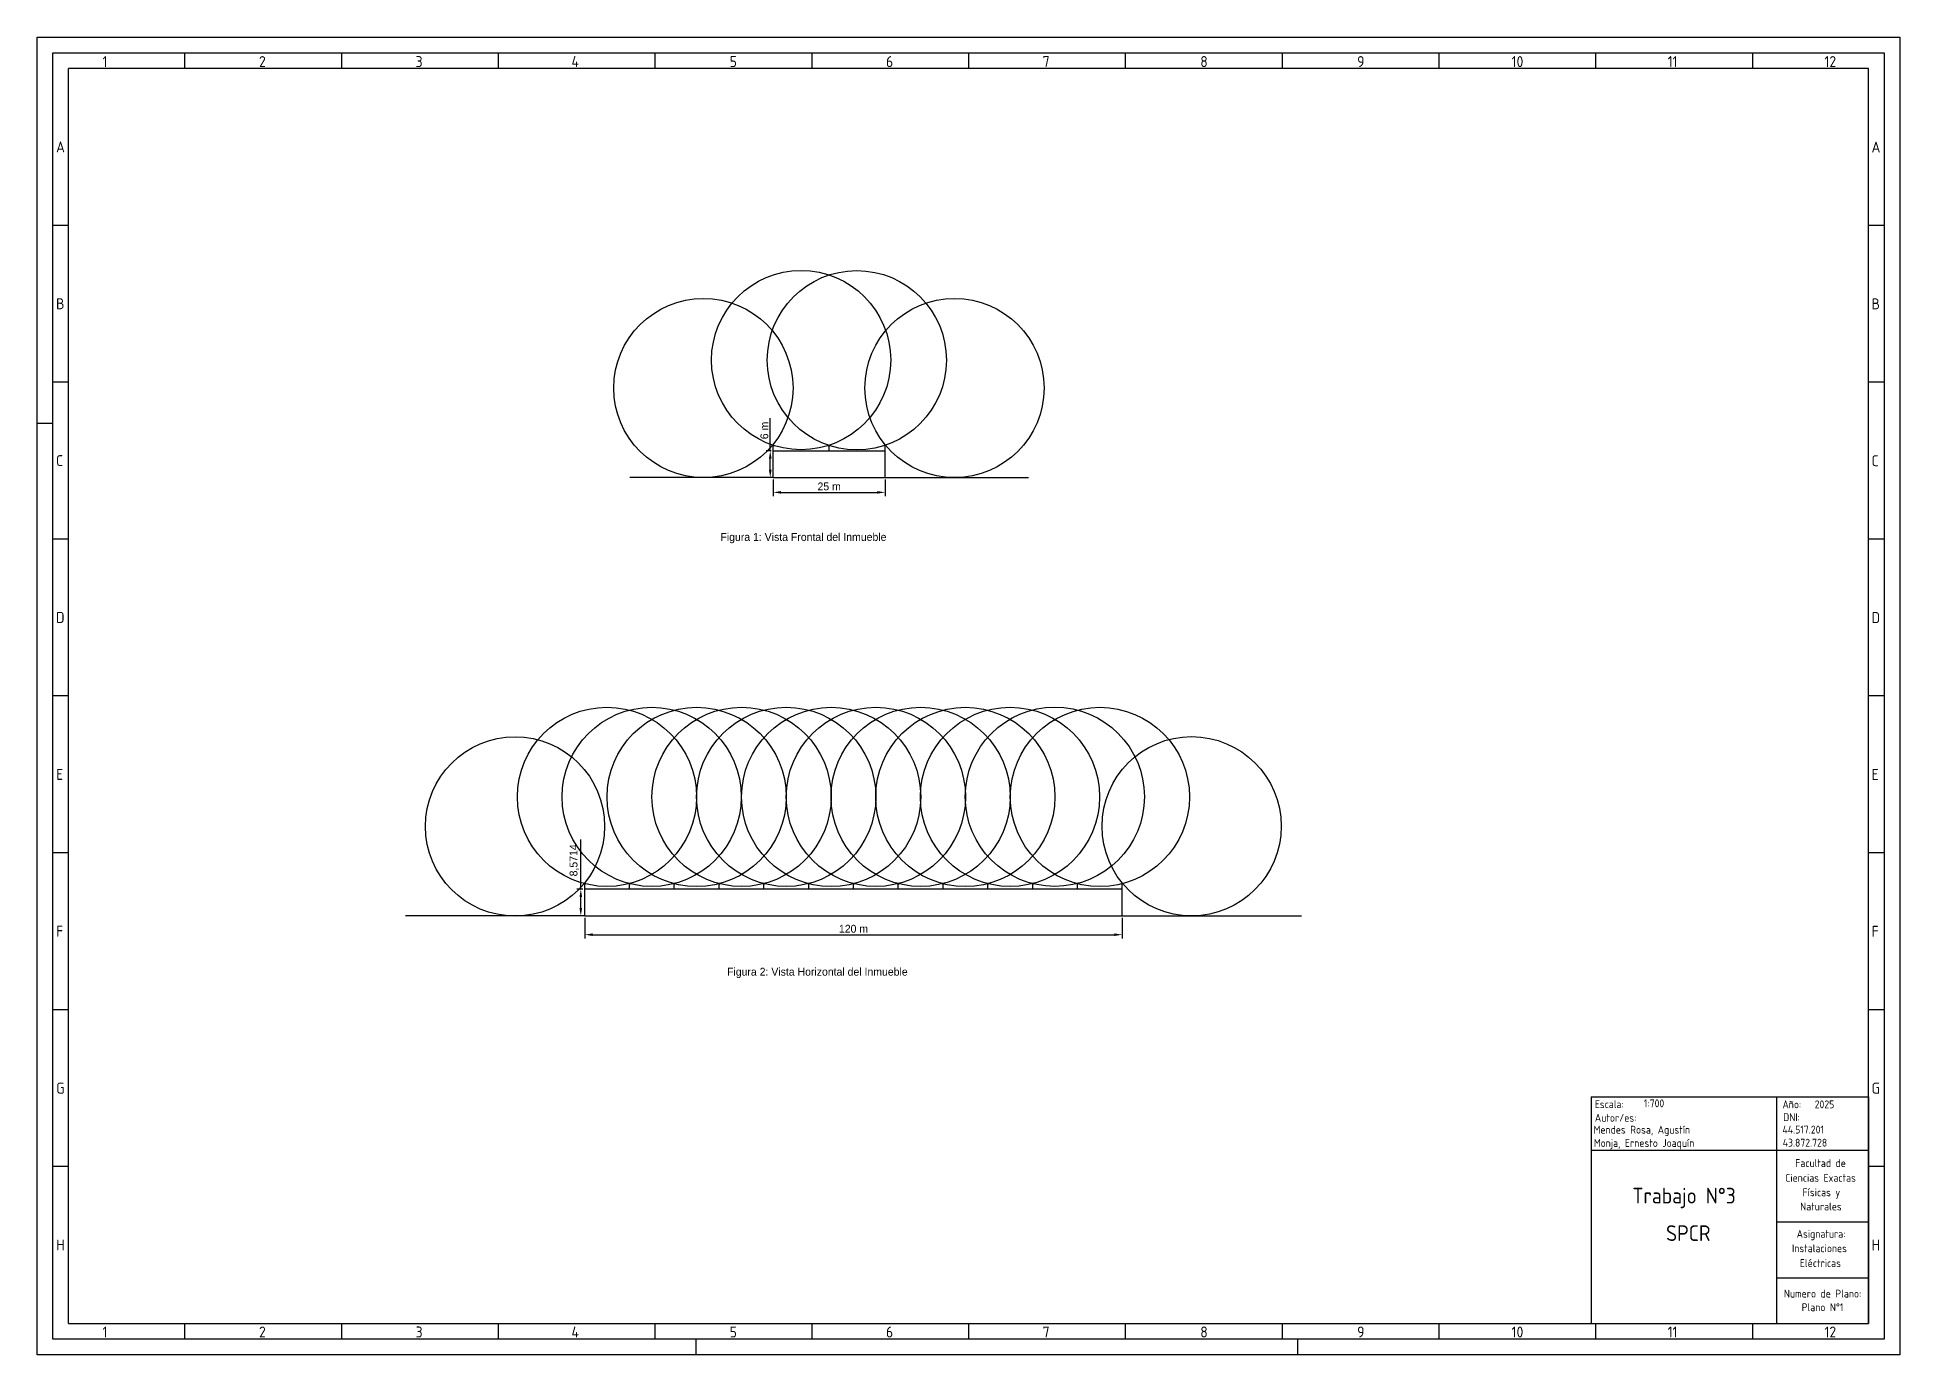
# Model space of a CAD drawing. Header units: millimetres. Extents: x -62500 to -61906, y -17440 to -17020.
import ezdxf
from ezdxf.enums import TextEntityAlignment as Align

# ---------------------------------------------------------------- set-up
doc = ezdxf.new("R2010")
doc.units = ezdxf.units.MM
doc.header["$LTSCALE"] = 10
for name, color, linetype in [('025', 1, 'Continuous'), ('035', 5, 'Continuous'), ('05', 6, 'Continuous'), ('07', 7, 'Continuous')]:
    doc.layers.add(name, color=color, linetype=linetype)
doc.styles.add('ISO Proportional', font='isocp.shx')
doc.styles.add('WD', font='romans.shx')
doc.dimstyles.get("Standard").update_dxf_attribs({"dimtxt": 0.18, "dimasz": 0.18, "dimexe": 0.18, "dimexo": 0.0625, "dimgap": 0.09, "dimtad": 0, "dimtih": 1, "dimtoh": 1, "dimzin": 0, "dimdsep": 46, "dimtxsty": 'WD', "dimcen": 0.09, "dimadec": 0, "dimazin": 0, "dimtfac": 1, "dimtofl": 0, "dimtmove": 2, "dimatfit": 3, "dimfxl": 1, "dimtolj": 1, "dimtzin": 0, "dimarcsym": 0})

# ---------------------------------------------------------------- blocks, each defined once
blk = doc.blocks.new('DIN_border_a2')
at = {"layer": '035'}
for p, q in [((10, 10), (10, 410)), ((584, 410), (10, 410)), ((47, 415), (47, 410)), ((97, 415), (97, 410)), ((147, 415), (147, 410)), ((197, 415), (197, 410)), ((247, 415), (247, 410)), ((297, 415), (297, 410)), ((347, 415), (347, 410)), ((397, 415), (397, 410)), ((447, 415), (447, 410)), ((497, 415), (497, 410)), ((547, 415), (547, 410)), ((584, 10), (584, 410)), ((9.98, 360.04), (5, 360.04)), ((588.98, 360), (584, 360)), ((9.98, 310.04), (5, 310.04)), ((588.98, 310), (584, 310)), ((0, 297), (5, 297)), ((9.98, 260.04), (5, 260.04)), ((588.98, 260), (584, 260)), ((9.98, 210.04), (5, 210.04)), ((588.98, 210), (584, 210)), ((10, 160), (5.02, 160)), ((589, 159.96), (584.02, 159.96)), ((10, 110), (5.02, 110)), ((589, 109.96), (584.02, 109.96)), ((10, 60), (5.02, 60)), ((589, 59.96), (584.02, 59.96)), ((10, 10), (584, 10)), ((47, 10), (47, 5)), ((97, 10), (97, 5)), ((147, 10), (147, 5)), ((197, 10), (197, 5)), ((247, 10), (247, 5)), ((297, 10), (297, 5)), ((347, 10), (347, 5)), ((397, 10), (397, 5)), ((447, 10), (447, 5)), ((497, 10), (497, 5)), ((547, 10), (547, 5)), ((210, 5), (210, 0)), ((402, 0), (402, 5))]:
    blk.add_line(p, q, dxfattribs=at)
blk.add_lwpolyline([(0, 420), (594, 420), (594, 0), (0, 0)], close=True, dxfattribs=at)
at = {"layer": '07'}
blk.add_lwpolyline([(5, 415), (589, 415), (589, 5), (5, 5)], close=True, dxfattribs=at)
at = {"layer": '035', "style": 'ISO Proportional'}
for s, p in [('1', (20.81, 410.5)), ('2', (70.73, 410.5)), ('3', (120.68, 410.5)), ('4', (170.38, 410.5)), ('5', (220.84, 410.5)), ('6', (270.69, 410.5)), ('7', (320.67, 410.5)), ('8', (370.92, 410.5)), ('9', (420.96, 410.5)), ('10', (470.22, 410.5)), ('11', (519.99, 410.5)), ('12', (569.99, 410.5)), ('A', (6, 383.29)), ('A', (585, 383.25)), ('B', (6, 333.29)), ('B', (585, 333.25)), ('C', (6, 283.29)), ('C', (585, 283.25)), ('D', (6, 233.29)), ('D', (585, 233.25)), ('E', (6.02, 183.25)), ('E', (585.02, 183.22)), ('F', (6.02, 133.25)), ('F', (585.02, 133.22)), ('G', (6.02, 83.25)), ('G', (585.02, 83.22)), ('H', (6.02, 33.25)), ('H', (585.02, 33.22)), ('1', (20.81, 5.5)), ('2', (70.73, 5.5)), ('3', (120.68, 5.5)), ('4', (170.38, 5.5)), ('5', (220.84, 5.5)), ('6', (270.69, 5.5)), ('7', (320.67, 5.5)), ('8', (370.92, 5.5)), ('9', (420.96, 5.5)), ('10', (470.22, 5.5)), ('11', (519.99, 5.5)), ('12', (569.99, 5.5))]:
    blk.add_text(s, height=3.5, dxfattribs=at).set_placement(p)
blk = doc.blocks.new('*D48')
at = {"color": 0, "lineweight": -2, "transparency": 16777216}
for p, q in [((-62265.29, -17161.02), (-62265.29, -17166.35)), ((-62262.79, -17165.1), (-62232.08, -17165.1)), ((-62229.58, -17161.02), (-62229.58, -17166.35))]:
    blk.add_line(p, q, dxfattribs=at)
at = {"color": 0, "transparency": 16777216}
for points in [[(-62262.79, -17164.68), (-62262.79, -17165.52), (-62265.29, -17165.1)], [(-62232.08, -17164.68), (-62232.08, -17165.52), (-62229.58, -17165.1)]]:
    blk.add_solid(points, dxfattribs=at)
at = {"layer": 'Defpoints', "color": 0, "transparency": 16777216}
for p in [(-62265.29, -17160.4), (-62229.58, -17160.4), (-62229.58, -17165.1)]:
    blk.add_point(p, dxfattribs=at)
at = {"color": 0, "transparency": 16777216, "insert": (-62247.43, -17163.22), "char_height": 2.5, "attachment_point": 5, "style": 'WD'}
blk.add_mtext('\\A1;{\\Ftxt|c0;\\C1;25 m}', dxfattribs=at)
blk = doc.blocks.new('*D49')
at = {"color": 0, "lineweight": -2, "transparency": 16777216}
for p, q in [((-62266.22, -17151.83), (-62266.22, -17141.41)), ((-62265.91, -17151.83), (-62267.47, -17151.83)), ((-62266.22, -17157.9), (-62266.22, -17154.33)), ((-62265.91, -17160.4), (-62267.47, -17160.4))]:
    blk.add_line(p, q, dxfattribs=at)
at = {"color": 0, "transparency": 16777216}
for points in [[(-62266.64, -17154.33), (-62265.8, -17154.33), (-62266.22, -17151.83)], [(-62266.64, -17157.9), (-62265.8, -17157.9), (-62266.22, -17160.4)]]:
    blk.add_solid(points, dxfattribs=at)
at = {"layer": 'Defpoints', "color": 0, "transparency": 16777216}
for p in [(-62266.22, -17151.83), (-62265.29, -17151.83), (-62265.29, -17160.4)]:
    blk.add_point(p, dxfattribs=at)
at = {"color": 0, "transparency": 16777216, "insert": (-62268.09, -17145.37), "char_height": 2.5, "attachment_point": 5, "rotation": 90}
blk.add_mtext('\\A1;{\\C1;6 m}', dxfattribs=at)
blk = doc.blocks.new('*D46')
at = {"color": 0, "lineweight": -2, "transparency": 16777216}
for p, q in [((-62325.39, -17300.76), (-62325.39, -17307.36)), ((-62153.96, -17300.76), (-62153.96, -17307.36)), ((-62322.89, -17306.11), (-62156.46, -17306.11))]:
    blk.add_line(p, q, dxfattribs=at)
at = {"color": 0, "transparency": 16777216}
for points in [[(-62322.89, -17305.69), (-62322.89, -17306.53), (-62325.39, -17306.11)], [(-62156.46, -17305.69), (-62156.46, -17306.53), (-62153.96, -17306.11)]]:
    blk.add_solid(points, dxfattribs=at)
at = {"layer": 'Defpoints', "color": 0, "transparency": 16777216}
for p in [(-62325.39, -17300.14), (-62153.96, -17300.14), (-62153.96, -17306.11)]:
    blk.add_point(p, dxfattribs=at)
at = {"color": 0, "transparency": 16777216, "insert": (-62239.67, -17304.23), "char_height": 2.5, "attachment_point": 5}
blk.add_mtext('\\A1;{\\C1;120 m}', dxfattribs=at)
blk = doc.blocks.new('*D47')
at = {"color": 0, "lineweight": -2, "transparency": 16777216}
for p, q in [((-62326.64, -17291.57), (-62326.64, -17275.73)), ((-62326.01, -17291.57), (-62327.89, -17291.57)), ((-62326.64, -17297.64), (-62326.64, -17294.07)), ((-62326.01, -17300.14), (-62327.89, -17300.14))]:
    blk.add_line(p, q, dxfattribs=at)
at = {"color": 0, "transparency": 16777216}
for points in [[(-62327.06, -17294.07), (-62326.23, -17294.07), (-62326.64, -17291.57)], [(-62327.06, -17297.64), (-62326.23, -17297.64), (-62326.64, -17300.14)]]:
    blk.add_solid(points, dxfattribs=at)
at = {"layer": 'Defpoints', "color": 0, "transparency": 16777216}
for p in [(-62326.64, -17291.57), (-62325.39, -17291.57), (-62325.39, -17300.14)]:
    blk.add_point(p, dxfattribs=at)
at = {"color": 0, "transparency": 16777216, "insert": (-62328.73, -17282.4), "char_height": 2.5, "attachment_point": 5, "rotation": 90}
blk.add_mtext('\\A1;8,5714', dxfattribs=at)
blk = doc.blocks.new('DIN_tblock_a2')
at = {"layer": '035'}
for p, q in [((-29.36, 19.6), (-0.05, 19.6)), ((-29.19, 1.74), (0.09, 1.74))]:
    blk.add_line(p, q, dxfattribs=at)
at = {"layer": '07'}
for p, q in [((-88.4, 59.5), (-88.4, -12.8)), ((-88.4, 59.5), (0, 59.5)), ((-29.29, 59.5), (-29.29, -12.75)), ((0, 59.5), (0, -12.79)), ((-88.4, 42.46), (0, 42.46)), ((-88.4, -12.8), (0, -12.8))]:
    blk.add_line(p, q, dxfattribs=at)
at = {"layer": '025', "style": 'ISO Proportional'}
for s, p in [('Autor/es:', (-87.24, 51.54)), ('Escala:', (-87.27, 55.86)), ('Año:   2025', (-27.41, 55.82)), ('DNI:', (-27.17, 51.71)), ('Facultad de', (-23.32, 37.11)), ('Ciencias Exactas', (-26.49, 32.39)), ('Físicas y', (-20.98, 27.76)), ('Naturales', (-21.76, 23.26)), ('Instalaciones', (-24.37, 9.93)), ('Asignatura:', (-22.87, 14.52)), ('Eléctricas', (-21.85, 5.22)), ('Numero de Plano:', (-26.95, -4.52)), ('Plano N°1', (-21.27, -8.87))]:
    blk.add_text(s, height=2.5, dxfattribs=at).set_placement(p)
at = {"layer": '05', "style": 'ISO Proportional'}
blk.add_attdef('NUMERODELTP', text='', height=5, dxfattribs=at).set_placement((-58.83, 23.9), align=Align.MIDDLE)
at = {"layer": '05', "lineweight": 30, "flags": 104}
blk.add_attdef('NOMBREDELTP', text='', height=5, dxfattribs=at).set_placement((-59.58, 16.4), align=Align.TOP_CENTER)
at = {"layer": '05', "style": 'ISO Proportional', "flags": 1}
blk.add_attdef('NOMBREDELTP2', text='', height=5, dxfattribs=at).set_placement((-58.83, 3.9), align=Align.MIDDLE)

msp = doc.modelspace()

# ---------------------------------------------------------------- linework, layer by layer
at = {"color": 3}
for p, q in [((-62265.28775, -17150.39964), (-62265.48978, -17150.19761)), ((-62265.48978, -17150.19761), (-62265.28775, -17150.39964)), ((-62265.28775, -17150.39964), (-62265.28775, -17150.11393)), ((-62265.28775, -17150.39964), (-62265.08572, -17150.19761)), ((-62265.08572, -17150.19761), (-62265.28775, -17150.39964)), ((-62265.28775, -17151.82821), (-62265.28775, -17150.39964)), ((-62247.43061, -17150.39964), (-62247.63264, -17150.19761)), ((-62247.63264, -17150.19761), (-62247.43061, -17150.39964)), ((-62247.43061, -17150.39964), (-62247.43061, -17150.11393)), ((-62247.43061, -17150.39964), (-62247.22858, -17150.19761)), ((-62247.22858, -17150.19761), (-62247.43061, -17150.39964)), ((-62247.43061, -17151.82821), (-62247.43061, -17150.39964)), ((-62229.5755, -17150.39964), (-62229.77753, -17150.19761)), ((-62229.77753, -17150.19761), (-62229.5755, -17150.39964)), ((-62229.5755, -17150.39964), (-62229.5755, -17150.11393)), ((-62229.5755, -17150.39964), (-62229.37347, -17150.19761)), ((-62229.37347, -17150.19761), (-62229.5755, -17150.39964)), ((-62229.5755, -17151.82821), (-62229.5755, -17150.39964)), ((-62325.38485, -17290.13817), (-62325.58688, -17289.93614)), ((-62325.58688, -17289.93614), (-62325.38485, -17290.13817)), ((-62325.38485, -17290.13817), (-62325.38485, -17289.85245)), ((-62325.38485, -17290.13817), (-62325.18282, -17289.93614)), ((-62325.18282, -17289.93614), (-62325.38485, -17290.13817)), ((-62325.38485, -17291.56674), (-62325.38485, -17290.13817)), ((-62311.09914, -17290.13817), (-62311.30117, -17289.93614)), ((-62311.30117, -17289.93614), (-62311.09914, -17290.13817)), ((-62311.09914, -17290.13817), (-62311.09914, -17289.85245)), ((-62311.09914, -17290.13817), (-62310.89711, -17289.93614)), ((-62310.89711, -17289.93614), (-62311.09914, -17290.13817)), ((-62311.09914, -17291.56674), (-62311.09914, -17290.13817)), ((-62296.81342, -17290.13817), (-62297.01546, -17289.93614)), ((-62297.01546, -17289.93614), (-62296.81342, -17290.13817)), ((-62296.81342, -17290.13817), (-62296.81342, -17289.85245)), ((-62296.81342, -17290.13817), (-62296.61139, -17289.93614)), ((-62296.61139, -17289.93614), (-62296.81342, -17290.13817)), ((-62296.81342, -17291.56674), (-62296.81342, -17290.13817)), ((-62282.52771, -17290.13817), (-62282.72974, -17289.93614)), ((-62282.72974, -17289.93614), (-62282.52771, -17290.13817)), ((-62282.52771, -17290.13817), (-62282.52771, -17289.85245)), ((-62282.52771, -17290.13817), (-62282.32568, -17289.93614)), ((-62282.32568, -17289.93614), (-62282.52771, -17290.13817)), ((-62282.52771, -17291.56674), (-62282.52771, -17290.13817)), ((-62268.242, -17290.13817), (-62268.44403, -17289.93614)), ((-62268.44403, -17289.93614), (-62268.242, -17290.13817)), ((-62268.242, -17290.13817), (-62268.242, -17289.85245)), ((-62268.242, -17290.13817), (-62268.03997, -17289.93614)), ((-62268.03997, -17289.93614), (-62268.242, -17290.13817)), ((-62268.242, -17291.56674), (-62268.242, -17290.13817)), ((-62253.95628, -17290.13817), (-62254.15831, -17289.93614)), ((-62254.15831, -17289.93614), (-62253.95628, -17290.13817)), ((-62253.95628, -17290.13817), (-62253.95628, -17289.85245)), ((-62253.95628, -17290.13817), (-62253.75425, -17289.93614)), ((-62253.75425, -17289.93614), (-62253.95628, -17290.13817)), ((-62253.95628, -17291.56674), (-62253.95628, -17290.13817)), ((-62239.67057, -17290.13817), (-62239.8726, -17289.93614)), ((-62239.8726, -17289.93614), (-62239.67057, -17290.13817)), ((-62239.67057, -17290.13817), (-62239.67057, -17289.85245)), ((-62239.67057, -17290.13817), (-62239.46854, -17289.93614)), ((-62239.46854, -17289.93614), (-62239.67057, -17290.13817)), ((-62239.67057, -17291.56674), (-62239.67057, -17290.13817)), ((-62225.38485, -17290.13817), (-62225.58688, -17289.93614)), ((-62225.58688, -17289.93614), (-62225.38485, -17290.13817)), ((-62225.38485, -17290.13817), (-62225.38485, -17289.85245)), ((-62225.38485, -17290.13817), (-62225.18282, -17289.93614)), ((-62225.18282, -17289.93614), (-62225.38485, -17290.13817)), ((-62225.38485, -17291.56674), (-62225.38485, -17290.13817)), ((-62211.09914, -17290.13817), (-62211.30117, -17289.93614)), ((-62211.30117, -17289.93614), (-62211.09914, -17290.13817)), ((-62211.09914, -17290.13817), (-62211.09914, -17289.85245)), ((-62211.09914, -17290.13817), (-62210.89711, -17289.93614)), ((-62210.89711, -17289.93614), (-62211.09914, -17290.13817)), ((-62211.09914, -17291.56674), (-62211.09914, -17290.13817)), ((-62196.81342, -17290.13817), (-62197.01546, -17289.93614)), ((-62197.01546, -17289.93614), (-62196.81342, -17290.13817)), ((-62196.81342, -17290.13817), (-62196.81342, -17289.85245)), ((-62196.81342, -17290.13817), (-62196.61139, -17289.93614)), ((-62196.61139, -17289.93614), (-62196.81342, -17290.13817)), ((-62196.81342, -17291.56674), (-62196.81342, -17290.13817)), ((-62182.52771, -17290.13817), (-62182.72974, -17289.93614)), ((-62182.72974, -17289.93614), (-62182.52771, -17290.13817)), ((-62182.52771, -17290.13817), (-62182.52771, -17289.85245)), ((-62182.52771, -17290.13817), (-62182.32568, -17289.93614)), ((-62182.32568, -17289.93614), (-62182.52771, -17290.13817)), ((-62182.52771, -17291.56674), (-62182.52771, -17290.13817)), ((-62168.242, -17290.12388), (-62168.44403, -17289.92185)), ((-62168.44403, -17289.92185), (-62168.242, -17290.12388)), ((-62168.242, -17290.12388), (-62168.242, -17289.83817)), ((-62168.242, -17290.12388), (-62168.03997, -17289.92185)), ((-62168.03997, -17289.92185), (-62168.242, -17290.12388)), ((-62168.242, -17291.55245), (-62168.242, -17290.12388)), ((-62153.95628, -17290.13817), (-62154.15831, -17289.93614)), ((-62154.15831, -17289.93614), (-62153.95628, -17290.13817)), ((-62153.95628, -17290.13817), (-62153.95628, -17289.85245)), ((-62153.95628, -17290.13817), (-62153.75425, -17289.93614)), ((-62153.75425, -17289.93614), (-62153.95628, -17290.13817)), ((-62153.95628, -17291.56674), (-62153.95628, -17290.13817))]:
    msp.add_line(p, q, dxfattribs=at)
at = {"color": 240, "true_color": 0xed1f24}
for p, q in [((-62265.28978, -17160.39964), (-62265.28978, -17151.82821)), ((-62265.28978, -17151.82821), (-62229.5755, -17151.82821)), ((-62229.5755, -17160.39964), (-62229.5755, -17151.82821)), ((-62265.28978, -17160.39964), (-62229.5755, -17160.39964)), ((-62325.38688, -17300.13817), (-62325.38688, -17291.56674))]:
    msp.add_line(p, q, dxfattribs=at)
at = {"color": 7, "true_color": 0xffffff}
for p, q in [((-62265.28978, -17160.39964), (-62311.00407, -17160.39964)), ((-62229.5755, -17160.39964), (-62183.86121, -17160.39964)), ((-62325.38688, -17300.13817), (-62382.52974, -17300.13817)), ((-62153.95831, -17300.13817), (-62096.81546, -17300.13817))]:
    msp.add_line(p, q, dxfattribs=at)
at = {"color": 1}
for p, q in [((-62153.95831, -17291.56674), (-62325.38688, -17291.56674)), ((-62153.95831, -17300.13817), (-62153.95831, -17291.56674)), ((-62325.38688, -17300.13817), (-62153.95831, -17300.13817))]:
    msp.add_line(p, q, dxfattribs=at)
for centre in [(-62256.3755, -17122.9425), (-62238.61835, -17122.97107), (-62287.53264, -17131.82821), (-62207.44693, -17131.82821), (-62318.30117, -17262.16674), (-62304.01546, -17262.16674), (-62289.68688, -17262.19531), (-62275.3726, -17262.16674), (-62261.12974, -17262.16674), (-62246.80117, -17262.19531), (-62232.52974, -17262.16674), (-62218.2726, -17262.16674), (-62204.00117, -17262.19531), (-62189.74403, -17262.16674), (-62175.4726, -17262.13817), (-62161.08688, -17262.19531), (-62347.60117, -17271.59531), (-62131.84403, -17271.53817)]:
    msp.add_circle(centre, 28.57143)

# ---------------------------------------------------------------- block references
msp.add_blockref('DIN_border_a2', (-62499.99313, -17440.01602))
ref = msp.add_blockref('DIN_tblock_a2', (-61915.99248, -17417.26395))
ref.add_attrib('MAßSTAB', '1:700', (-61987.60086, -17361.12181), dxfattribs={"layer": '025', "height": 2.5, "style": 'ISO Proportional'})
ref.add_attrib('BENENNUNG', 'Trabajo N°3', dxfattribs={"layer": '05', "height": 5, "style": 'ISO Proportional'}).set_placement((-61974.78128, -17390.04945), align=Align.MIDDLE)
ref.add_attrib('NAME', 'Mendes Rosa, Agustín', (-62003.65119, -17369.52783), dxfattribs={"layer": '025', "height": 2.5, "style": 'ISO Proportional'})
ref.add_attrib('NAME', 'Monja, Ernesto Joaquín', (-62003.56272, -17373.76878), dxfattribs={"layer": '025', "height": 2.5, "style": 'ISO Proportional'})
ref.add_attrib('BEARBEIT.', '43.872.728', (-61943.3239, -17373.66607), dxfattribs={"layer": '025', "height": 2.5, "style": 'ISO Proportional'})
ref.add_attrib('GEPRÜFT', '44.517.201', (-61943.37788, -17369.49678), dxfattribs={"layer": '025', "height": 2.5, "style": 'ISO Proportional'})
ref.add_attrib('ZEICHNUNGSNUMMER', 'SPCR', dxfattribs={"layer": '05', "height": 5, "style": 'ISO Proportional'}).set_placement((-61973.43885, -17401.24486), align=Align.MIDDLE)

# ---------------------------------------------------------------- texts
at = {"color": 252, "true_color": 0x939598, "insert": (-62282.11296, -17178.06552), "char_height": 2.5, "attachment_point": 1}
msp.add_mtext('{\\C256;\\c16777215;Figura 1: Vista Frontal del Inmueble}', dxfattribs=at)
at = {"color": 252, "true_color": 0x939598, "insert": (-62280, -17316.66667), "char_height": 2.5, "width": 89.4861893, "attachment_point": 1}
msp.add_mtext('{\\C256;\\c16777215;Figura 2: Vista Horizontal del Inmueble}', dxfattribs=at)

# ---------------------------------------------------------------- dimensions: what is measured, and where the dimension line sits
at = {"color": 252, "true_color": 0x939598}
dim = msp.add_linear_dim(base=(-62266.21835, -17151.82821), p1=(-62265.28978, -17160.39964), p2=(-62265.28978, -17151.82821), angle=90, text='{\\C1;6 m}', dimstyle='Standard', override={"dimtxt": 2.5, "dimasz": 2.5, "dimexe": 1.25, "dimexo": 0.625, "dimgap": 0.625, "dimtad": 1, "dimtoh": 0, "dimdec": 4, "dimzin": 8, "dimlunit": 6, "dimtxsty": 'Standard', "dimcen": 2.5, "dimtdec": 4, "dimtofl": 1, "dimtmove": 0, "dimtvp": 1}, dxfattribs=at)
dim.commit()
dim.dimension.update_dxf_attribs({"geometry": '*D49', "text_midpoint": (-62268.09335, -17145.36988)})
for base, p1, p2, text, override, picture, middle in [((-62229.5755, -17165.09964), (-62265.28978, -17160.39964), (-62229.5755, -17160.39964), '{\\Ftxt|c0;\\C1;25 m}', {"dimtxt": 2.5, "dimasz": 2.5, "dimexe": 1.25, "dimexo": 0.625, "dimgap": 0.625, "dimtad": 1, "dimtoh": 0, "dimdec": 4, "dimzin": 8, "dimlunit": 6, "dimtxsty": 'WD', "dimcen": 2.5, "dimtdec": 4, "dimtofl": 1, "dimtmove": 0, "dimtvp": 1}, '*D48', (-62247.43264, -17163.22464)), ((-62153.95831, -17306.1096), (-62325.38688, -17300.13817), (-62153.95831, -17300.13817), '{\\C1;120 m}', {"dimtxt": 2.5, "dimasz": 2.5, "dimexe": 1.25, "dimexo": 0.625, "dimgap": 0.625, "dimtad": 1, "dimtoh": 0, "dimdec": 4, "dimzin": 8, "dimlunit": 6, "dimtxsty": 'Standard', "dimcen": 2.5, "dimtdec": 4, "dimtofl": 1, "dimtmove": 0, "dimtvp": 1}, '*D46', (-62239.6726, -17304.2346))]:
    dim = msp.add_linear_dim(base=base, p1=p1, p2=p2, text=text, dimstyle='Standard', override=override, dxfattribs=at)
    dim.commit()
    dim.dimension.update_dxf_attribs({"geometry": picture, "text_midpoint": middle})
dim = msp.add_linear_dim(base=(-62326.64403, -17291.56674), p1=(-62325.38688, -17300.13817), p2=(-62325.38688, -17291.56674), angle=90, dimstyle='Standard', override={"dimtxt": 2.5, "dimasz": 2.5, "dimexe": 1.25, "dimexo": 0.625, "dimgap": 0.625, "dimtad": 1, "dimtoh": 0, "dimdec": 4, "dimzin": 8, "dimlunit": 6, "dimtxsty": 'Standard', "dimcen": 2.5, "dimtdec": 4, "dimtofl": 1, "dimtmove": 0, "dimtvp": 1}, dxfattribs=at)
dim.commit()
dim.dimension.update_dxf_attribs({"geometry": '*D47', "text_midpoint": (-62328.72736, -17282.40007)})

doc.saveas('drawing.dxf')
